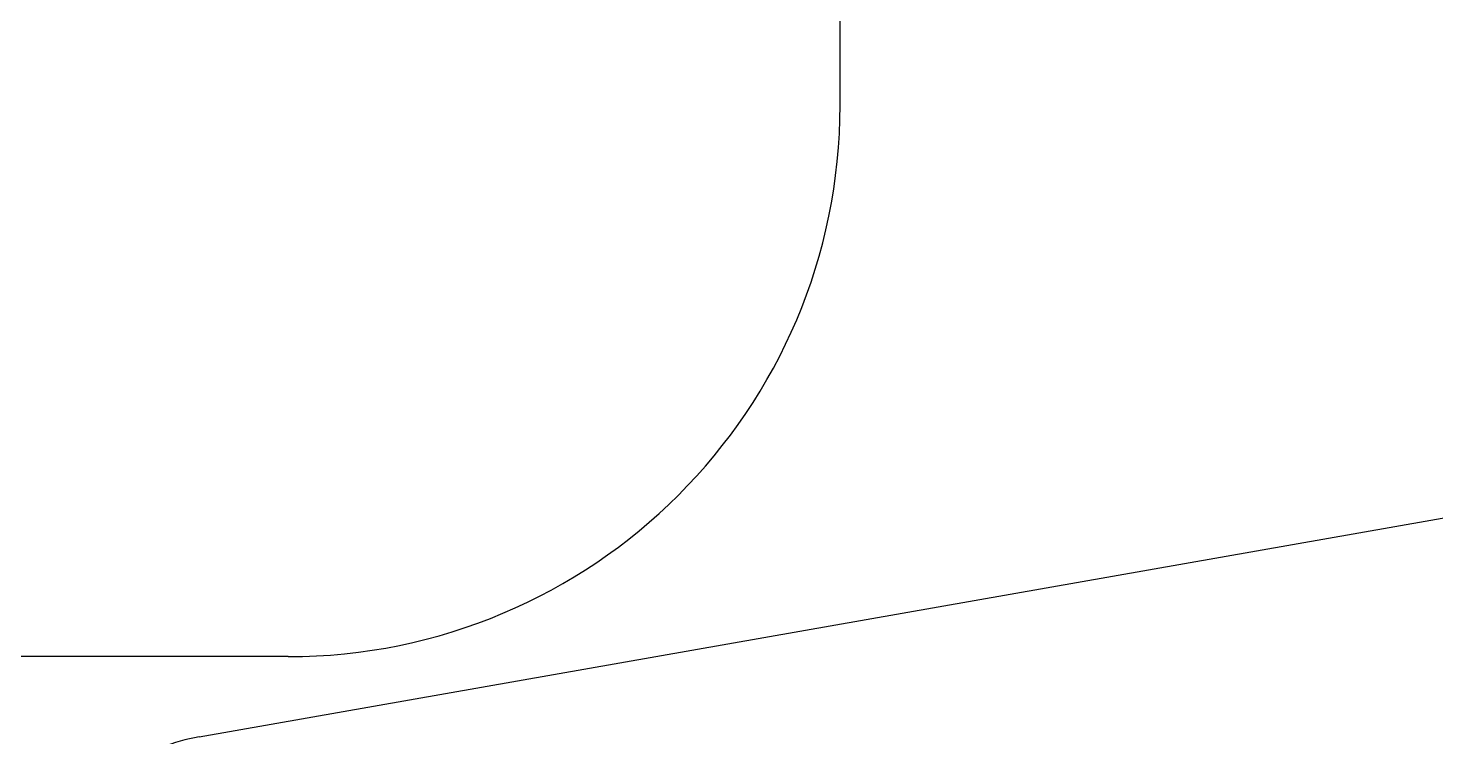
# Model space of a CAD drawing. Header units: metres. Extents: x -331 to 2982, y 362 to 2539.
# Drawn here: x 2877.8566 to 2877.9842, y 1399.9035 to 1399.9678 of the extents above; entities that cross this region are included whole.
import ezdxf

# ---------------------------------------------------------------- set-up
doc = ezdxf.new("R2010")
doc.units = ezdxf.units.M
doc.layers.add('Mob', color=251, linetype='Continuous')
doc.layers.add('Pis', color=251, linetype='Continuous')

# ---------------------------------------------------------------- blocks, each defined once
blk = doc.blocks.new('XR_BL2_AND_MON-REV15$0$A$C33FF3198')
at = {"layer": 'Mob'}
for p, q in [((0.3072761260218613, 0.1919510541415974), (0.2749999999996362, 0.3750918010623963)), ((0.3072761260218613, 0.1919510541415974), (0.2749999999996362, 0.3750918010623963)), ((0.25, 0.2500086983286991), (-0.25, 0.2500086983286991)), ((0.3000000000001819, 0.2000086983285172), (0.3000000000001819, -0.1999913016702095))]:
    blk.add_line(p, q, dxfattribs=at)
for centre, radius, start, end in [((0.25, 0.2000086983287162), 0.05, 0, 90), ((0.3249999999998181, 0.1950918010634695), 0.01800000000000004, 190.0487443924565, 201.2758933357224), ((0.3249999999998181, 0.1950918010634695), 0.01800000000000005, 190.0487443924565, 201.2758933357224)]:
    blk.add_arc(centre, radius, start, end, dxfattribs=at)

msp = doc.modelspace()

# ---------------------------------------------------------------- block references
at = {"layer": 'Pis', "rotation": 270}
msp.add_blockref('XR_BL2_AND_MON-REV15$0$A$C33FF3198', (2877.680175184266, 1400.210784721068), dxfattribs=at)

doc.saveas('drawing.dxf')
